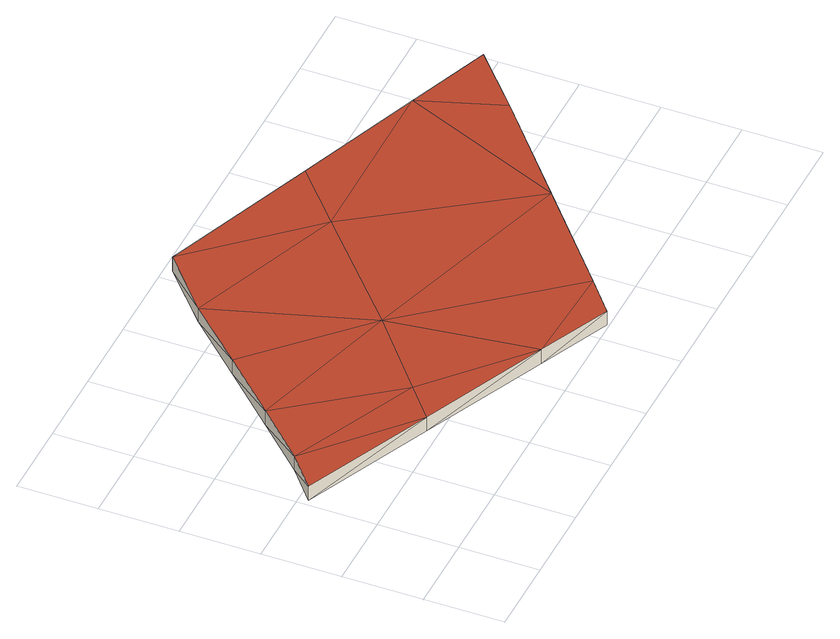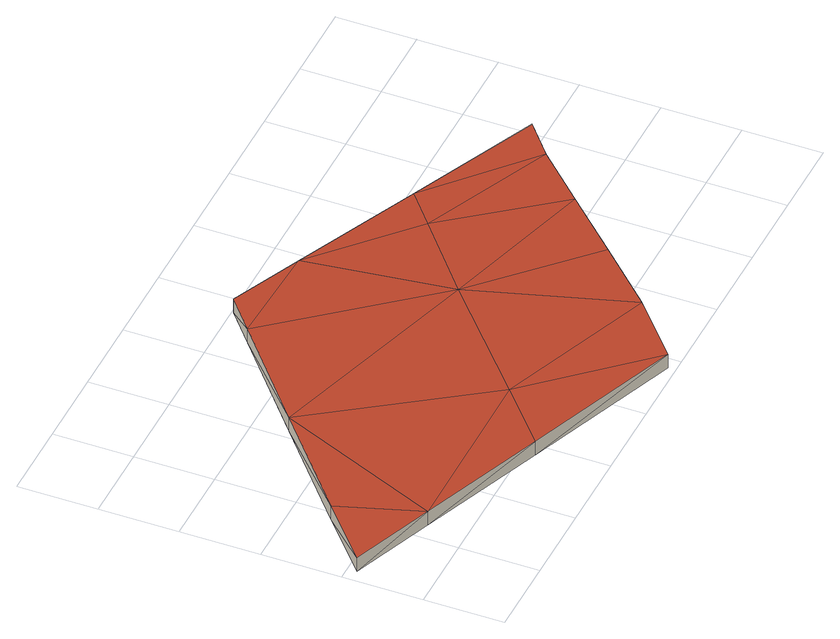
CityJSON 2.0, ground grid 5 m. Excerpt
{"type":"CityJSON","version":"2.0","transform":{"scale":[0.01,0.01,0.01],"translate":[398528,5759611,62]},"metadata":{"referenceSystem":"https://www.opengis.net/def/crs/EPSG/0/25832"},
"CityObjects":{
"building1":{"type":"Building","attributes":{"Geometrietyp2DReferenz":"3000","Gemeindeschluessel":"05515000","function":"53001_1800","roofType":"9999","measuredHeight":1},"geometry":[{"type":"Solid","lod":"2","boundaries":[[[[0,1,2]],[[1,3,2]],[[4,5,0]],[[5,1,0]],[[6,7,4]],[[7,5,4]],[[8,9,6]],[[9,7,6]],[[10,11,8]],[[11,9,8]],[[12,13,10]],[[13,11,10]],[[14,15,12]],[[15,13,12]],[[16,17,14]],[[17,15,14]],[[18,19,16]],[[19,17,16]],[[20,21,18]],[[21,19,18]],[[22,23,20]],[[23,21,20]],[[24,25,22]],[[25,23,22]],[[26,27,24]],[[27,25,24]],[[28,29,26]],[[29,27,26]],[[2,3,28]],[[3,29,28]],[[1,5,3]],[[3,5,30]],[[30,5,7]],[[30,7,31]],[[31,7,9]],[[31,9,11]],[[31,11,32]],[[32,11,13]],[[15,32,13]],[[30,29,3]],[[30,31,29]],[[29,31,25]],[[25,31,23]],[[23,31,32]],[[23,32,17]],[[23,17,21]],[[21,17,19]],[[25,27,29]],[[32,15,17]],[[0,2,4]],[[2,33,4]],[[33,6,4]],[[33,34,6]],[[34,8,6]],[[34,10,8]],[[34,35,10]],[[35,12,10]],[[14,12,35]],[[33,2,28]],[[33,28,34]],[[28,24,34]],[[24,22,34]],[[22,35,34]],[[22,16,35]],[[22,20,16]],[[20,18,16]],[[24,28,26]],[[35,16,14]]]],"semantics":{"surfaces":[{"type":"WallSurface"},{"type":"GroundSurface"},{"type":"RoofSurface"}],"values":[[0,0,0,0,0,0,0,0,0,0,0,0,0,0,0,0,0,0,0,0,0,0,0,0,0,0,0,0,0,0,1,1,1,1,1,1,1,1,1,1,1,1,1,1,1,1,1,1,1,2,2,2,2,2,2,2,2,2,2,2,2,2,2,2,2,2,2,2]]}}]}
},
"vertices":[
[37,942,130],[37,942,30],[860,574,130],[860,574,30],[248,1120,131],[248,1120,31],[547,1429,132],[547,1429,32],[882,1777,134],[882,1777,34],[1227,2135,131],[1227,2135,31],[1583,2452,128],[1583,2452,28],[2580,2071,125],[2580,2071,25],[3388,1762,125],[3388,1762,25],[3921,1558,125],[3921,1558,25],[3565,1241,128],[3565,1241,28],[2948,716,129],[2948,716,29],[2332,191,134],[2332,191,34],[2120,13,133],[2120,13,33],[1663,217,133],[1663,217,33],[1072,752,31],[1538,1144,34],[2224,1754,28],[1072,752,131],[1538,1144,134],[2224,1754,128]
]}
